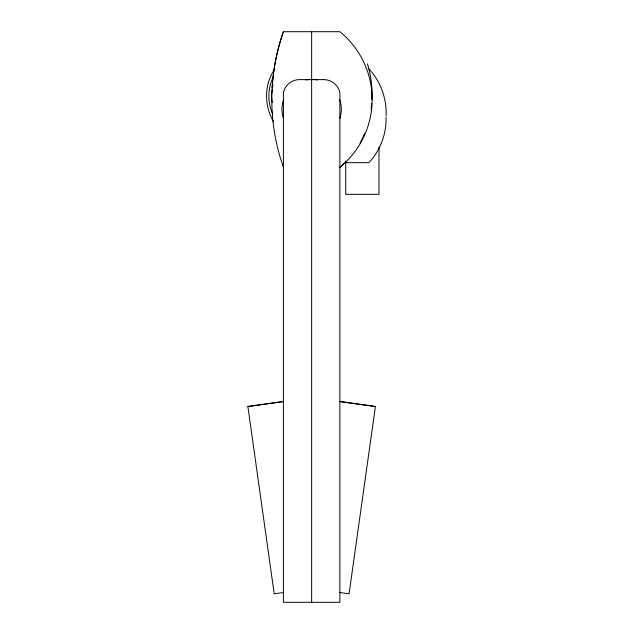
<?xml version="1.0" encoding="UTF-8"?>
<svg xmlns="http://www.w3.org/2000/svg" width="634" height="634" viewBox="0 0 634 634"><rect width="100%" height="100%" fill="white"/><g stroke="black" fill="none" stroke-linecap="round" stroke-linejoin="round"><path stroke-width="0.95" d="M371.191 108.993L371.564 103.366M371.817 99.617C372.633 87.611 370.93 75.406 367.474 63.899M272.144 87.999C273.294 68.821 277.09 49.84 283.414 31.7L339.879 31.7A87.389 87.389 0 0 1 339.879 167.321L344.579 162.883M272.271 89.584L271.36 96.099L272.271 102.605M272.668 86.795L272.929 84.932M364.645 133.568L360.049 143.411M273.5 76.579C267.667 87.968 267.294 102.336 272.747 113.914M274.879 68.821C264.037 84.322 264.006 105.704 273.626 121.847M283.414 401.473L247.878 406.465L274.213 593.828L283.81 592.481M247.894 406.576L283.414 401.584M386.122 115.776C386.835 98.801 380.669 81.374 368.917 68.892M345.72 162.661L368.917 162.661C380.241 150.496 386.629 133.837 386.058 117.203M339.879 401.473L375.415 406.465L349.08 593.828L339.483 592.481M339.879 401.584L375.399 406.576M283.414 167.321L279.895 156.352A204.069 204.069 0 0 1 283.414 31.7M378.997 146.969L378.997 194.345L345.72 194.345L345.72 161.068M311.643 31.7L311.643 79.409M311.643 79.615L311.643 602.3M339.745 99.546A29.671 29.671 0 0 1 339.745 118.606M283.549 118.606A29.671 29.671 0 0 1 283.549 99.546M305.85 79.979A29.671 29.671 0 0 1 317.444 79.979M323.752 79.615L299.541 79.615A16.508 16.508 0 0 0 283.414 92.619L283.414 602.3L339.879 602.3L339.879 92.619A16.508 16.508 0 0 0 323.752 79.615"/></g></svg>
